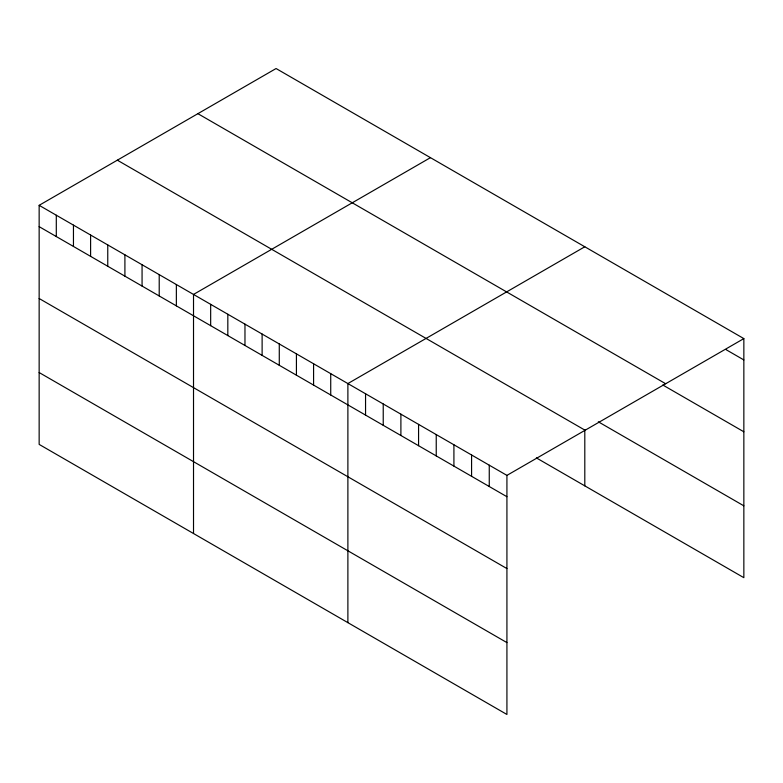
<?xml version="1.0" encoding="UTF-8"?>
<svg xmlns="http://www.w3.org/2000/svg" width="783" height="783" viewBox="0 0 783 783"><rect width="100%" height="100%" fill="white"/><g stroke="black" fill="none" stroke-linecap="round" stroke-linejoin="round"><path stroke-width="1.17" d="M39.15 205.322L506.924 475.389L506.924 714.468L39.15 444.401L39.15 205.322L276.076 68.532L743.85 338.599L743.85 577.678L536.375 457.898M430.444 157.657L193.518 294.437L193.518 533.526M584.803 246.772L347.887 383.562L347.887 622.642M506.924 475.389L743.85 338.599M726.174 349.727L743.85 359.935M197.893 113.672L665.667 383.739M662.77 384.982L743.85 431.785M598.32 421.802L743.85 505.828M117.333 160.182L585.107 430.249M39.15 226.649L506.924 496.716M39.15 298.509L506.924 568.575M39.15 372.542L506.924 642.608M584.803 429.573L584.803 485.861M489.258 465.18L489.258 486.517M471.581 454.982L471.581 476.309M453.915 444.783L453.915 466.11M436.239 434.575L436.239 455.912M418.572 424.376L418.572 445.703M400.896 414.168L400.896 435.505M383.23 403.969L383.23 425.296M365.553 393.771L365.553 415.098M330.729 373.657L330.729 394.994M313.582 363.762L313.582 385.089M296.424 353.857L296.424 375.184M279.277 343.952L279.277 365.289M262.119 334.047L262.119 355.384M244.971 324.152L244.971 345.479M227.824 314.247L227.824 335.574M210.666 304.342L210.666 325.679M176.361 284.542L176.361 305.869M159.213 274.637L159.213 295.964M142.066 264.732L142.066 286.069M124.908 254.827L124.908 276.164M107.76 244.932L107.76 266.259M90.603 235.027L90.603 256.354M73.455 225.122L73.455 246.459M56.298 215.217L56.298 236.554"/></g></svg>
